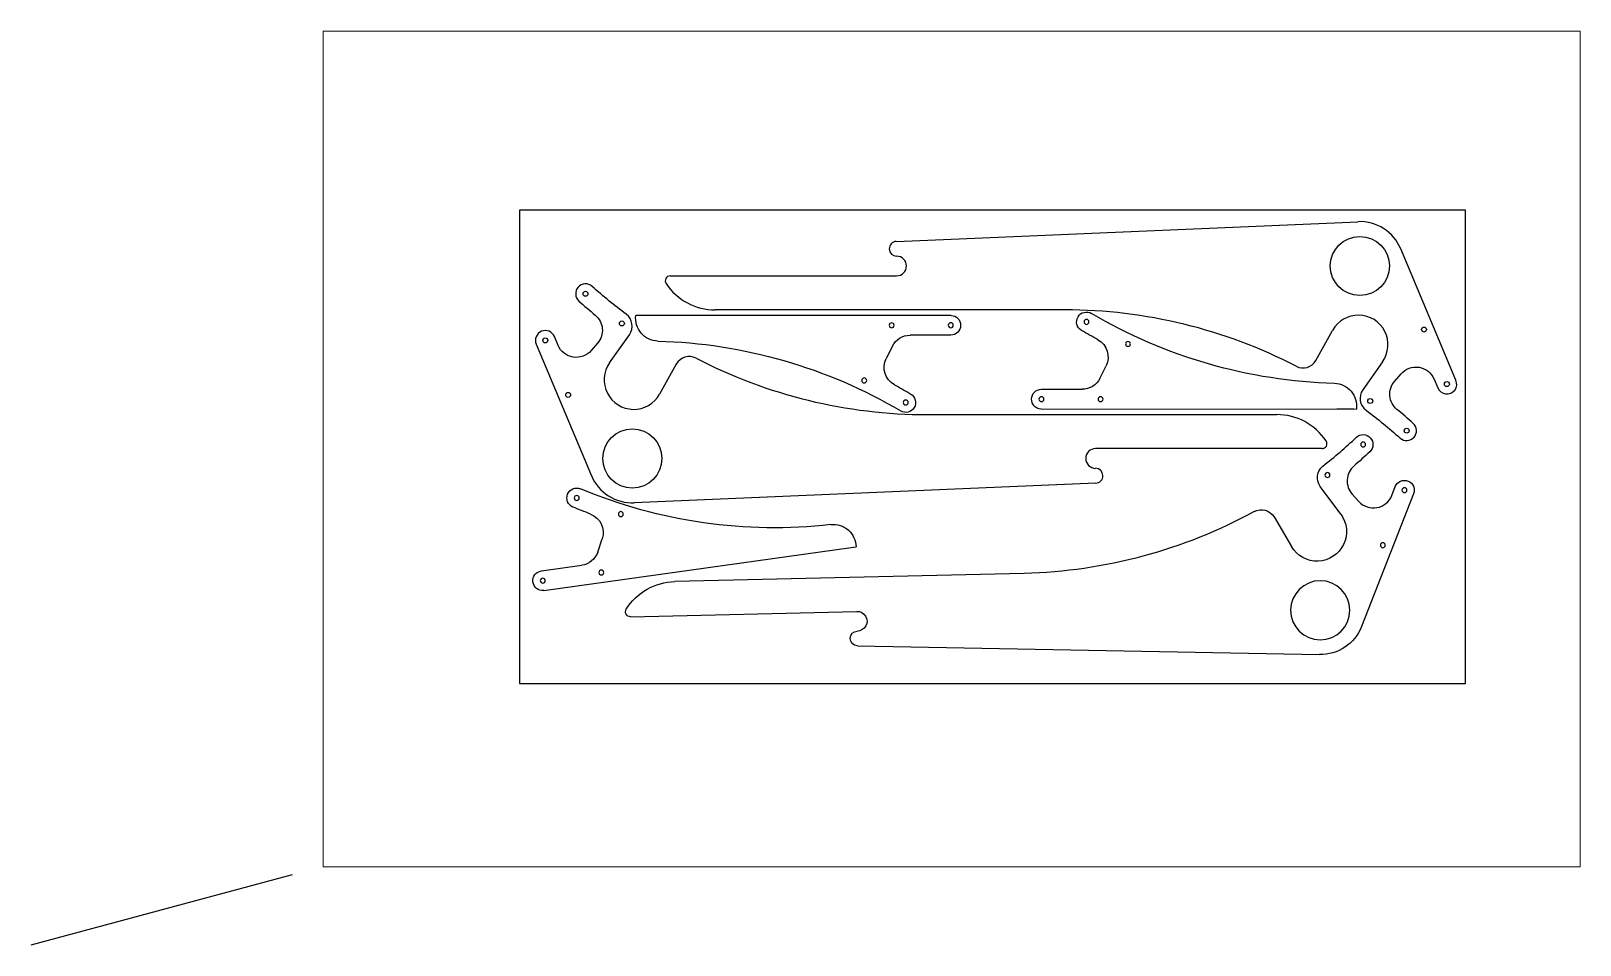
# Paper-space layout 'Layout1' of a CAD drawing. Header units: inches. Extents: x -3.3 to 16.3, y -0.9 to 10.7.
# The model-space entities are those that its viewports show. They can reach past a viewport. Long polylines and large blocks are cut down to what shows.
import ezdxf

# ---------------------------------------------------------------- set-up
doc = ezdxf.new("R2010")
doc.units = ezdxf.units.IN
doc.header["$MEASUREMENT"] = 0
doc.layers.add('CUT', color=1, linetype='Continuous')

# ---------------------------------------------------------------- blocks, each defined once
blk = doc.blocks.new('RackBack')
at = {"layer": 'CUT'}
for p, q in [((-11.235, 0.625), (0.475, 1.124)), ((2.961, -2.897), (1.561, 0.436)), ((-16.972, -0.25), (-11.227, -0.25)), ((-6.96, -1.113), (-15.827, -1.113)), ((-0.592, -2.393), (-0.17, -1.632))]:
    blk.add_line(p, q, dxfattribs=at)
blk.add_lwpolyline([(1.099, -2.428), (0.597, -3.139, 0.405869), (0.679, -3.656, -0.021923), (1.544, -4.364, 1), (1.877, -3.991, 0.010256), (1.465, -3.637, -0.420611), (1.404, -2.925), (1.567, -2.736, -0.557032), (2.407, -2.869), (2.5, -3.091)], format="xyb", dxfattribs=at)
for centre, radius in [((0.523, 0), 0.75), ((2.15, -1.612), 0.0625), ((2.731, -2.994), 0.0625), ((0.787, -3.424), 0.0625), ((1.711, -4.177), 0.0625)]:
    blk.add_circle(centre, radius, dxfattribs=at)
for centre, radius, start, end in [((0.523, 0), 1.125, 22.7901, 92.4408), ((-11.227, 0.437), 0.188, 92.4408, 270), ((-11.227, 0), 0.25, 270, 90), ((-16.972, -0.375), 0.125, 90, 213.636), ((-15.827, 0.387), 1.5, 213.636, 270), ((-6.96, -13.863), 12.75, 62.6005, 90), ((0.486, -1.996), 0.75, 324.8258, 150.9633), ((-0.92, -2.211), 0.375, 242.6005, 330.9633), ((2.731, -2.994), 0.25, 202.7901, 22.7901)]:
    blk.add_arc(centre, radius, start, end, dxfattribs=at)
blk = doc.blocks.new('RackFront')
at = {"layer": 'CUT'}
for p, q in [((-1.431, 0.045), (1.478, -6.876)), ((-1.888, -0.158), (-1.488, -1.112)), ((-1.57, -1.631), (-1.802, -1.901))]:
    blk.add_line(p, q, dxfattribs=at)
for centre in [(-1.658, -0.061), (-1.077, -1.444), (-3.021, -1.874), (-2.097, -2.627)]:
    blk.add_circle(centre, 0.0625, dxfattribs=at)
for centre, radius, start, end in [((-1.658, -0.061), 0.25, 25.1207, 202.7901), ((-1.949, -1.305), 0.5, 319.2669, 22.7901), ((-3.021, -1.874), 0.25, 53.4198, 233.4198), ((-10.768, -12.313), 13.25, 51.3509, 53.4198), ((-2.181, -1.574), 0.5, 231.3509, 319.2669), ((-10.768, -12.313), 12.75, 24.2959, 53.4198), ((1.379, -6.829), 0.578, 204.2959, 300.0873), ((18.58, 0.06), 18.455, 202.0746, 203.6016)]:
    blk.add_arc(centre, radius, start, end, dxfattribs=at)

msp = doc.modelspace()

# ---------------------------------------------------------------- linework, layer by layer
at = {"layer": 'CUT'}
msp.add_lwpolyline([(68.259, -46.705), (92.259, -46.705), (92.259, -34.705), (68.259, -34.705)], close=True, dxfattribs=at)

# ---------------------------------------------------------------- block references
at = {"layer": 'CUT', "xscale": -1}
for name, p, rotation in [('RackFront', (78.613, -36.073), 292.8053645777869), ('RackFront', (82.085, -41.051), 112.8053645777869), ('RackFront', (69.644, -45.558), 120.737691178727), ('RackBack', (88.048, -44.865), 181.3529697139704)]:
    msp.add_blockref(name, p, dxfattribs=dict(at, rotation=rotation))
at = {"layer": 'CUT'}
msp.add_blockref('RackBack', (89.053, -36.122), dxfattribs=at)
at = {"layer": 'CUT', "rotation": 180}
msp.add_blockref('RackBack', (71.644, -41.003), dxfattribs=at)

psp = doc.layouts.get("Layout1")

# ---------------------------------------------------------------- linework, layer by layer
at = {"color": 30, "true_color": 0xf8991e}
psp.add_line((0, 0), (-3.313, -0.888), dxfattribs=at)

# ---------------------------------------------------------------- viewports
at = {"layer": '0', "view_target_point": (23.616, 11.223)}
psp.add_viewport(center=(8.365, 5.403), size=(15.94, 10.59525), view_center_point=(55.606, -51.982), view_height=21.1905, dxfattribs=at)

doc.saveas('drawing.dxf')
